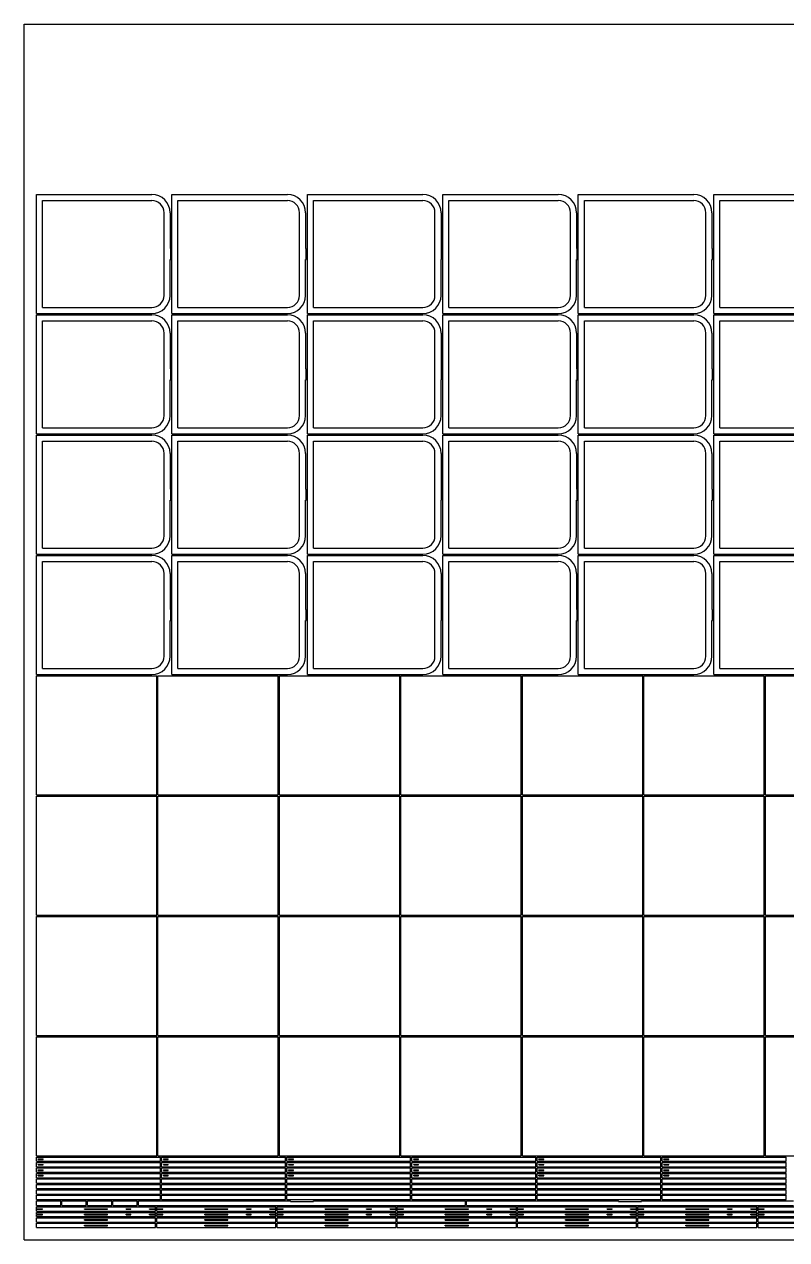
# Model space of a CAD drawing. Header units: millimetres. Extents: x 0 to 2000, y 0 to 1000.
# Drawn here: x 0 to 628, y 0 to 1000 of the extents above; entities that cross this region are included whole.
import ezdxf

# ---------------------------------------------------------------- set-up
doc = ezdxf.new("R2010")
doc.units = ezdxf.units.MM
doc.layers.add('View', color=7, linetype='CONTINUOUS')

msp = doc.modelspace()

# ---------------------------------------------------------------- linework, layer by layer
at = {"layer": 'View'}
for p, q in [((0, 0), (0, 1000)), ((0, 1000), (2000, 1000)), ((10, 762), (10, 860)), ((10, 860), (105, 860)), ((121.5, 762), (121.5, 860)), ((121.5, 860), (216.5, 860)), ((233, 762), (233, 860)), ((233, 860), (328, 860)), ((344.5, 762), (344.5, 860)), ((344.5, 860), (439.5, 860)), ((456, 762), (456, 860)), ((456, 860), (551, 860)), ((567.5, 762), (567.5, 860)), ((567.5, 860), (662.5, 860)), ((15, 855), (105, 855)), ((15, 767), (15, 855)), ((126.5, 855), (216.5, 855)), ((126.5, 767), (126.5, 855)), ((238, 855), (328, 855)), ((238, 767), (238, 855)), ((349.5, 855), (439.5, 855)), ((349.5, 767), (349.5, 855)), ((461, 855), (551, 855)), ((461, 767), (461, 855)), ((572.5, 855), (662.5, 855)), ((572.5, 767), (572.5, 855)), ((115, 777), (115, 845)), ((120, 845), (120, 815.5)), ((226.5, 777), (226.5, 845)), ((231.5, 845), (231.5, 815.5)), ((338, 777), (338, 845)), ((343, 845), (343, 815.5)), ((449.5, 777), (449.5, 845)), ((454.5, 845), (454.5, 815.5)), ((561, 777), (561, 845)), ((566, 845), (566, 815.5)), ((120, 815.5), (120.5, 815.5)), ((120.5, 806.5), (120.5, 815.5)), ((231.5, 815.5), (232, 815.5)), ((232, 806.5), (232, 815.5)), ((343, 815.5), (343.5, 815.5)), ((343.5, 806.5), (343.5, 815.5)), ((454.5, 815.5), (455, 815.5)), ((455, 806.5), (455, 815.5)), ((566, 815.5), (566.5, 815.5)), ((566.5, 806.5), (566.5, 815.5)), ((120, 777), (120, 806.5)), ((120, 806.5), (120.5, 806.5)), ((231.5, 777), (231.5, 806.5)), ((231.5, 806.5), (232, 806.5)), ((343, 777), (343, 806.5)), ((343, 806.5), (343.5, 806.5)), ((454.5, 777), (454.5, 806.5)), ((454.5, 806.5), (455, 806.5)), ((566, 777), (566, 806.5)), ((566, 806.5), (566.5, 806.5)), ((10, 762), (105, 762)), ((10, 663), (10, 761)), ((10, 761), (105, 761)), ((15, 767), (105, 767)), ((121.5, 762), (216.5, 762)), ((121.5, 663), (121.5, 761)), ((121.5, 761), (216.5, 761)), ((126.5, 767), (216.5, 767)), ((233, 762), (328, 762)), ((233, 663), (233, 761)), ((233, 761), (328, 761)), ((238, 767), (328, 767)), ((344.5, 762), (439.5, 762)), ((344.5, 663), (344.5, 761)), ((344.5, 761), (439.5, 761)), ((349.5, 767), (439.5, 767)), ((456, 762), (551, 762)), ((456, 663), (456, 761)), ((456, 761), (551, 761)), ((461, 767), (551, 767)), ((567.5, 762), (662.5, 762)), ((567.5, 663), (567.5, 761)), ((567.5, 761), (662.5, 761)), ((572.5, 767), (662.5, 767)), ((15, 756), (105, 756)), ((15, 668), (15, 756)), ((126.5, 756), (216.5, 756)), ((126.5, 668), (126.5, 756)), ((238, 756), (328, 756)), ((238, 668), (238, 756)), ((349.5, 756), (439.5, 756)), ((349.5, 668), (349.5, 756)), ((461, 756), (551, 756)), ((461, 668), (461, 756)), ((572.5, 756), (662.5, 756)), ((572.5, 668), (572.5, 756)), ((115, 678), (115, 746)), ((120, 746), (120, 716.5)), ((226.5, 678), (226.5, 746)), ((231.5, 746), (231.5, 716.5)), ((338, 678), (338, 746)), ((343, 746), (343, 716.5)), ((449.5, 678), (449.5, 746)), ((454.5, 746), (454.5, 716.5)), ((561, 678), (561, 746)), ((566, 746), (566, 716.5)), ((120, 716.5), (120.5, 716.5)), ((120.5, 707.5), (120.5, 716.5)), ((231.5, 716.5), (232, 716.5)), ((232, 707.5), (232, 716.5)), ((343, 716.5), (343.5, 716.5)), ((343.5, 707.5), (343.5, 716.5)), ((454.5, 716.5), (455, 716.5)), ((455, 707.5), (455, 716.5)), ((566, 716.5), (566.5, 716.5)), ((566.5, 707.5), (566.5, 716.5)), ((120, 678), (120, 707.5)), ((120, 707.5), (120.5, 707.5)), ((231.5, 678), (231.5, 707.5)), ((231.5, 707.5), (232, 707.5)), ((343, 678), (343, 707.5)), ((343, 707.5), (343.5, 707.5)), ((454.5, 678), (454.5, 707.5)), ((454.5, 707.5), (455, 707.5)), ((566, 678), (566, 707.5)), ((566, 707.5), (566.5, 707.5)), ((10, 663), (105, 663)), ((10, 564), (10, 662)), ((10, 662), (105, 662)), ((15, 668), (105, 668)), ((121.5, 663), (216.5, 663)), ((121.5, 564), (121.5, 662)), ((121.5, 662), (216.5, 662)), ((126.5, 668), (216.5, 668)), ((233, 663), (328, 663)), ((233, 564), (233, 662)), ((233, 662), (328, 662)), ((238, 668), (328, 668)), ((344.5, 663), (439.5, 663)), ((344.5, 564), (344.5, 662)), ((344.5, 662), (439.5, 662)), ((349.5, 668), (439.5, 668)), ((456, 663), (551, 663)), ((456, 564), (456, 662)), ((456, 662), (551, 662)), ((461, 668), (551, 668)), ((567.5, 663), (662.5, 663)), ((567.5, 564), (567.5, 662)), ((567.5, 662), (662.5, 662)), ((572.5, 668), (662.5, 668)), ((15, 657), (105, 657)), ((15, 569), (15, 657)), ((126.5, 657), (216.5, 657)), ((126.5, 569), (126.5, 657)), ((238, 657), (328, 657)), ((238, 569), (238, 657)), ((349.5, 657), (439.5, 657)), ((349.5, 569), (349.5, 657)), ((461, 657), (551, 657)), ((461, 569), (461, 657)), ((572.5, 657), (662.5, 657)), ((572.5, 569), (572.5, 657)), ((115, 579), (115, 647)), ((120, 647), (120, 617.5)), ((226.5, 579), (226.5, 647)), ((231.5, 647), (231.5, 617.5)), ((338, 579), (338, 647)), ((343, 647), (343, 617.5)), ((449.5, 579), (449.5, 647)), ((454.5, 647), (454.5, 617.5)), ((561, 579), (561, 647)), ((566, 647), (566, 617.5)), ((120, 617.5), (120.5, 617.5)), ((120.5, 608.5), (120.5, 617.5)), ((231.5, 617.5), (232, 617.5)), ((232, 608.5), (232, 617.5)), ((343, 617.5), (343.5, 617.5)), ((343.5, 608.5), (343.5, 617.5)), ((454.5, 617.5), (455, 617.5)), ((455, 608.5), (455, 617.5)), ((566, 617.5), (566.5, 617.5)), ((566.5, 608.5), (566.5, 617.5)), ((120, 579), (120, 608.5)), ((120, 608.5), (120.5, 608.5)), ((231.5, 579), (231.5, 608.5)), ((231.5, 608.5), (232, 608.5)), ((343, 579), (343, 608.5)), ((343, 608.5), (343.5, 608.5)), ((454.5, 579), (454.5, 608.5)), ((454.5, 608.5), (455, 608.5)), ((566, 579), (566, 608.5)), ((566, 608.5), (566.5, 608.5)), ((10, 564), (105, 564)), ((10, 465), (10, 563)), ((10, 563), (105, 563)), ((15, 569), (105, 569)), ((121.5, 564), (216.5, 564)), ((121.5, 465), (121.5, 563)), ((121.5, 563), (216.5, 563)), ((126.5, 569), (216.5, 569)), ((233, 564), (328, 564)), ((233, 465), (233, 563)), ((233, 563), (328, 563)), ((238, 569), (328, 569)), ((344.5, 564), (439.5, 564)), ((344.5, 465), (344.5, 563)), ((344.5, 563), (439.5, 563)), ((349.5, 569), (439.5, 569)), ((456, 564), (551, 564)), ((456, 465), (456, 563)), ((456, 563), (551, 563)), ((461, 569), (551, 569)), ((567.5, 564), (662.5, 564)), ((567.5, 465), (567.5, 563)), ((567.5, 563), (662.5, 563)), ((572.5, 569), (662.5, 569)), ((15, 558), (105, 558)), ((15, 470), (15, 558)), ((126.5, 558), (216.5, 558)), ((126.5, 470), (126.5, 558)), ((238, 558), (328, 558)), ((238, 470), (238, 558)), ((349.5, 558), (439.5, 558)), ((349.5, 470), (349.5, 558)), ((461, 558), (551, 558)), ((461, 470), (461, 558)), ((572.5, 558), (662.5, 558)), ((572.5, 470), (572.5, 558)), ((115, 480), (115, 548)), ((120, 548), (120, 518.5)), ((226.5, 480), (226.5, 548)), ((231.5, 548), (231.5, 518.5)), ((338, 480), (338, 548)), ((343, 548), (343, 518.5)), ((449.5, 480), (449.5, 548)), ((454.5, 548), (454.5, 518.5)), ((561, 480), (561, 548)), ((566, 548), (566, 518.5)), ((120, 518.5), (120.5, 518.5)), ((120.5, 509.5), (120.5, 518.5)), ((231.5, 518.5), (232, 518.5)), ((232, 509.5), (232, 518.5)), ((343, 518.5), (343.5, 518.5)), ((343.5, 509.5), (343.5, 518.5)), ((454.5, 518.5), (455, 518.5)), ((455, 509.5), (455, 518.5)), ((566, 518.5), (566.5, 518.5)), ((566.5, 509.5), (566.5, 518.5)), ((120, 480), (120, 509.5)), ((120, 509.5), (120.5, 509.5)), ((231.5, 480), (231.5, 509.5)), ((231.5, 509.5), (232, 509.5)), ((343, 480), (343, 509.5)), ((343, 509.5), (343.5, 509.5)), ((454.5, 480), (454.5, 509.5)), ((454.5, 509.5), (455, 509.5)), ((566, 480), (566, 509.5)), ((566, 509.5), (566.5, 509.5)), ((15, 470), (105, 470)), ((126.5, 470), (216.5, 470)), ((238, 470), (328, 470)), ((349.5, 470), (439.5, 470)), ((461, 470), (551, 470)), ((572.5, 470), (662.5, 470)), ((10, 465), (105, 465)), ((10, 366), (10, 464)), ((10, 464), (109, 464)), ((109, 366), (109, 464)), ((110, 366), (110, 464)), ((110, 464), (209, 464)), ((121.5, 465), (216.5, 465)), ((209, 366), (209, 464)), ((210, 366), (210, 464)), ((210, 464), (309, 464)), ((233, 465), (328, 465)), ((309, 366), (309, 464)), ((310, 366), (310, 464)), ((310, 464), (409, 464)), ((344.5, 465), (439.5, 465)), ((409, 366), (409, 464)), ((410, 366), (410, 464)), ((410, 464), (509, 464)), ((456, 465), (551, 465)), ((509, 366), (509, 464)), ((510, 366), (510, 464)), ((510, 464), (609, 464)), ((567.5, 465), (662.5, 465)), ((609, 366), (609, 464)), ((610, 366), (610, 464)), ((610, 464), (709, 464)), ((10, 366), (109, 366)), ((10, 267), (10, 365)), ((10, 365), (109, 365)), ((109, 267), (109, 365)), ((110, 366), (209, 366)), ((110, 267), (110, 365)), ((110, 365), (209, 365)), ((209, 267), (209, 365)), ((210, 366), (309, 366)), ((210, 267), (210, 365)), ((210, 365), (309, 365)), ((309, 267), (309, 365)), ((310, 366), (409, 366)), ((310, 267), (310, 365)), ((310, 365), (409, 365)), ((409, 267), (409, 365)), ((410, 366), (509, 366)), ((410, 267), (410, 365)), ((410, 365), (509, 365)), ((509, 267), (509, 365)), ((510, 366), (609, 366)), ((510, 267), (510, 365)), ((510, 365), (609, 365)), ((609, 267), (609, 365)), ((610, 366), (709, 366)), ((610, 267), (610, 365)), ((610, 365), (709, 365)), ((10, 267), (109, 267)), ((10, 168), (10, 266)), ((10, 266), (109, 266)), ((109, 168), (109, 266)), ((110, 267), (209, 267)), ((110, 168), (110, 266)), ((110, 266), (209, 266)), ((209, 168), (209, 266)), ((210, 267), (309, 267)), ((210, 168), (210, 266)), ((210, 266), (309, 266)), ((309, 168), (309, 266)), ((310, 267), (409, 267)), ((310, 168), (310, 266)), ((310, 266), (409, 266)), ((409, 168), (409, 266)), ((410, 267), (509, 267)), ((410, 168), (410, 266)), ((410, 266), (509, 266)), ((509, 168), (509, 266)), ((510, 267), (609, 267)), ((510, 168), (510, 266)), ((510, 266), (609, 266)), ((609, 168), (609, 266)), ((610, 267), (709, 267)), ((610, 168), (610, 266)), ((610, 266), (709, 266)), ((10, 168), (109, 168)), ((10, 69), (10, 167)), ((10, 167), (109, 167)), ((109, 69), (109, 167)), ((110, 168), (209, 168)), ((110, 69), (110, 167)), ((110, 167), (209, 167)), ((209, 69), (209, 167)), ((210, 168), (309, 168)), ((210, 69), (210, 167)), ((210, 167), (309, 167)), ((309, 69), (309, 167)), ((310, 168), (409, 168)), ((310, 69), (310, 167)), ((310, 167), (409, 167)), ((409, 69), (409, 167)), ((410, 168), (509, 168)), ((410, 69), (410, 167)), ((410, 167), (509, 167)), ((509, 69), (509, 167)), ((510, 168), (609, 168)), ((510, 69), (510, 167)), ((510, 167), (609, 167)), ((609, 69), (609, 167)), ((610, 168), (709, 168)), ((610, 69), (610, 167)), ((610, 167), (709, 167)), ((10, 69), (109, 69)), ((10, 64.5), (10, 68)), ((10, 68), (112, 68)), ((10, 64.5), (112, 64.5)), ((10, 60), (10, 63.5)), ((10, 63.5), (112, 63.5)), ((10, 60), (112, 60)), ((11.5, 66), (11.5, 66.5)), ((11.5, 66.5), (15.5, 66.5)), ((11.5, 66), (15.5, 66)), ((11.5, 61.5), (11.5, 62)), ((11.5, 62), (15.5, 62)), ((11.5, 61.5), (15.5, 61.5)), ((15.5, 66), (15.5, 66.5)), ((15.5, 61.5), (15.5, 62)), ((110, 69), (209, 69)), ((112, 64.5), (112, 68)), ((112, 60), (112, 63.5)), ((113, 64.5), (113, 68)), ((113, 68), (215, 68)), ((113, 64.5), (215, 64.5)), ((113, 60), (113, 63.5)), ((113, 63.5), (215, 63.5)), ((113, 60), (215, 60)), ((114.5, 66), (114.5, 66.5)), ((114.5, 66.5), (118.5, 66.5)), ((114.5, 66), (118.5, 66)), ((114.5, 61.5), (114.5, 62)), ((114.5, 62), (118.5, 62)), ((114.5, 61.5), (118.5, 61.5)), ((118.5, 66), (118.5, 66.5)), ((118.5, 61.5), (118.5, 62)), ((210, 69), (309, 69)), ((215, 64.5), (215, 68)), ((215, 60), (215, 63.5)), ((216, 64.5), (216, 68)), ((216, 68), (318, 68)), ((216, 64.5), (318, 64.5)), ((216, 60), (216, 63.5)), ((216, 63.5), (318, 63.5)), ((216, 60), (318, 60)), ((217.5, 66), (217.5, 66.5)), ((217.5, 66.5), (221.5, 66.5)), ((217.5, 66), (221.5, 66)), ((217.5, 61.5), (217.5, 62)), ((217.5, 62), (221.5, 62)), ((217.5, 61.5), (221.5, 61.5)), ((221.5, 66), (221.5, 66.5)), ((221.5, 61.5), (221.5, 62)), ((310, 69), (409, 69)), ((318, 64.5), (318, 68)), ((318, 60), (318, 63.5)), ((319, 64.5), (319, 68)), ((319, 68), (421, 68)), ((319, 64.5), (421, 64.5)), ((319, 60), (319, 63.5)), ((319, 63.5), (421, 63.5)), ((319, 60), (421, 60)), ((320.5, 66), (320.5, 66.5)), ((320.5, 66.5), (324.5, 66.5)), ((320.5, 66), (324.5, 66)), ((320.5, 61.5), (320.5, 62)), ((320.5, 62), (324.5, 62)), ((320.5, 61.5), (324.5, 61.5)), ((324.5, 66), (324.5, 66.5)), ((324.5, 61.5), (324.5, 62)), ((410, 69), (509, 69)), ((421, 64.5), (421, 68)), ((421, 60), (421, 63.5)), ((422, 64.5), (422, 68)), ((422, 68), (524, 68)), ((422, 64.5), (524, 64.5)), ((422, 60), (422, 63.5)), ((422, 63.5), (524, 63.5)), ((422, 60), (524, 60)), ((423.5, 66), (423.5, 66.5)), ((423.5, 66.5), (427.5, 66.5)), ((423.5, 66), (427.5, 66)), ((423.5, 61.5), (423.5, 62)), ((423.5, 62), (427.5, 62)), ((423.5, 61.5), (427.5, 61.5)), ((427.5, 66), (427.5, 66.5)), ((427.5, 61.5), (427.5, 62)), ((510, 69), (609, 69)), ((524, 64.5), (524, 68)), ((524, 60), (524, 63.5)), ((525, 64.5), (525, 68)), ((525, 68), (627, 68)), ((525, 64.5), (627, 64.5)), ((525, 60), (525, 63.5)), ((525, 63.5), (627, 63.5)), ((525, 60), (627, 60)), ((526.5, 66), (526.5, 66.5)), ((526.5, 66.5), (530.5, 66.5)), ((526.5, 66), (530.5, 66)), ((526.5, 61.5), (526.5, 62)), ((526.5, 62), (530.5, 62)), ((526.5, 61.5), (530.5, 61.5)), ((530.5, 66), (530.5, 66.5)), ((530.5, 61.5), (530.5, 62)), ((610, 69), (709, 69)), ((627, 64.5), (627, 68)), ((627, 60), (627, 63.5)), ((10, 55.5), (10, 59)), ((10, 59), (112, 59)), ((10, 55.5), (112, 55.5)), ((10, 51), (10, 54.5)), ((10, 54.5), (112, 54.5)), ((10, 51), (112, 51)), ((10, 46.5), (10, 50)), ((10, 50), (112, 50)), ((11.5, 57), (11.5, 57.5)), ((11.5, 57.5), (15.5, 57.5)), ((11.5, 57), (15.5, 57)), ((11.5, 52.5), (11.5, 53)), ((11.5, 53), (15.5, 53)), ((11.5, 52.5), (15.5, 52.5)), ((15.5, 57), (15.5, 57.5)), ((15.5, 52.5), (15.5, 53)), ((112, 55.5), (112, 59)), ((112, 51), (112, 54.5)), ((112, 46.5), (112, 50)), ((113, 55.5), (113, 59)), ((113, 59), (215, 59)), ((113, 55.5), (215, 55.5)), ((113, 51), (113, 54.5)), ((113, 54.5), (215, 54.5)), ((113, 51), (215, 51)), ((113, 46.5), (113, 50)), ((113, 50), (215, 50)), ((114.5, 57), (114.5, 57.5)), ((114.5, 57.5), (118.5, 57.5)), ((114.5, 57), (118.5, 57)), ((114.5, 52.5), (114.5, 53)), ((114.5, 53), (118.5, 53)), ((114.5, 52.5), (118.5, 52.5)), ((118.5, 57), (118.5, 57.5)), ((118.5, 52.5), (118.5, 53)), ((215, 55.5), (215, 59)), ((215, 51), (215, 54.5)), ((215, 46.5), (215, 50)), ((216, 55.5), (216, 59)), ((216, 59), (318, 59)), ((216, 55.5), (318, 55.5)), ((216, 51), (216, 54.5)), ((216, 54.5), (318, 54.5)), ((216, 51), (318, 51)), ((216, 46.5), (216, 50)), ((216, 50), (318, 50)), ((217.5, 57), (217.5, 57.5)), ((217.5, 57.5), (221.5, 57.5)), ((217.5, 57), (221.5, 57)), ((217.5, 52.5), (217.5, 53)), ((217.5, 53), (221.5, 53)), ((217.5, 52.5), (221.5, 52.5)), ((221.5, 57), (221.5, 57.5)), ((221.5, 52.5), (221.5, 53)), ((318, 55.5), (318, 59)), ((318, 51), (318, 54.5)), ((318, 46.5), (318, 50)), ((319, 55.5), (319, 59)), ((319, 59), (421, 59)), ((319, 55.5), (421, 55.5)), ((319, 51), (319, 54.5)), ((319, 54.5), (421, 54.5)), ((319, 51), (421, 51)), ((319, 46.5), (319, 50)), ((319, 50), (421, 50)), ((320.5, 57), (320.5, 57.5)), ((320.5, 57.5), (324.5, 57.5)), ((320.5, 57), (324.5, 57)), ((320.5, 52.5), (320.5, 53)), ((320.5, 53), (324.5, 53)), ((320.5, 52.5), (324.5, 52.5)), ((324.5, 57), (324.5, 57.5)), ((324.5, 52.5), (324.5, 53)), ((421, 55.5), (421, 59)), ((421, 51), (421, 54.5)), ((421, 46.5), (421, 50)), ((422, 55.5), (422, 59)), ((422, 59), (524, 59)), ((422, 55.5), (524, 55.5)), ((422, 51), (422, 54.5)), ((422, 54.5), (524, 54.5)), ((422, 51), (524, 51)), ((422, 46.5), (422, 50)), ((422, 50), (524, 50)), ((423.5, 57), (423.5, 57.5)), ((423.5, 57.5), (427.5, 57.5)), ((423.5, 57), (427.5, 57)), ((423.5, 52.5), (423.5, 53)), ((423.5, 53), (427.5, 53)), ((423.5, 52.5), (427.5, 52.5)), ((427.5, 57), (427.5, 57.5)), ((427.5, 52.5), (427.5, 53)), ((524, 55.5), (524, 59)), ((524, 51), (524, 54.5)), ((524, 46.5), (524, 50)), ((525, 55.5), (525, 59)), ((525, 59), (627, 59)), ((525, 55.5), (627, 55.5)), ((525, 51), (525, 54.5)), ((525, 54.5), (627, 54.5)), ((525, 51), (627, 51)), ((525, 46.5), (525, 50)), ((525, 50), (627, 50)), ((526.5, 57), (526.5, 57.5)), ((526.5, 57.5), (530.5, 57.5)), ((526.5, 57), (530.5, 57)), ((526.5, 52.5), (526.5, 53)), ((526.5, 53), (530.5, 53)), ((526.5, 52.5), (530.5, 52.5)), ((530.5, 57), (530.5, 57.5)), ((530.5, 52.5), (530.5, 53)), ((627, 55.5), (627, 59)), ((627, 51), (627, 54.5)), ((627, 46.5), (627, 50)), ((10, 46.5), (112, 46.5)), ((10, 42), (10, 45.5)), ((10, 45.5), (112, 45.5)), ((10, 42), (112, 42)), ((10, 37.5), (10, 41)), ((10, 41), (112, 41)), ((112, 42), (112, 45.5)), ((112, 37.5), (112, 41)), ((113, 46.5), (215, 46.5)), ((113, 42), (113, 45.5)), ((113, 45.5), (215, 45.5)), ((113, 42), (215, 42)), ((113, 37.5), (113, 41)), ((113, 41), (215, 41)), ((215, 42), (215, 45.5)), ((215, 37.5), (215, 41)), ((216, 46.5), (318, 46.5)), ((216, 42), (216, 45.5)), ((216, 45.5), (318, 45.5)), ((216, 42), (318, 42)), ((216, 37.5), (216, 41)), ((216, 41), (318, 41)), ((318, 42), (318, 45.5)), ((318, 37.5), (318, 41)), ((319, 46.5), (421, 46.5)), ((319, 42), (319, 45.5)), ((319, 45.5), (421, 45.5)), ((319, 42), (421, 42)), ((319, 37.5), (319, 41)), ((319, 41), (421, 41)), ((421, 42), (421, 45.5)), ((421, 37.5), (421, 41)), ((422, 46.5), (524, 46.5)), ((422, 42), (422, 45.5)), ((422, 45.5), (524, 45.5)), ((422, 42), (524, 42)), ((422, 37.5), (422, 41)), ((422, 41), (524, 41)), ((524, 42), (524, 45.5)), ((524, 37.5), (524, 41)), ((525, 46.5), (627, 46.5)), ((525, 42), (525, 45.5)), ((525, 45.5), (627, 45.5)), ((525, 42), (627, 42)), ((525, 37.5), (525, 41)), ((525, 41), (627, 41)), ((627, 42), (627, 45.5)), ((627, 37.5), (627, 41)), ((10, 37.5), (112, 37.5)), ((10, 33), (10, 36.5)), ((10, 36.5), (112, 36.5)), ((10, 33), (112, 33)), ((10, 28), (10, 32)), ((10, 32), (30, 32)), ((30, 28), (30, 32)), ((31, 28), (31, 32)), ((31, 32), (51, 32)), ((51, 28), (51, 32)), ((52, 28), (52, 32)), ((52, 32), (72, 32)), ((72, 28), (72, 32)), ((73, 28), (73, 32)), ((73, 32), (93, 32)), ((93, 28), (93, 32)), ((94, 28), (94, 32)), ((94, 32), (219, 32)), ((112, 33), (112, 36.5)), ((113, 37.5), (215, 37.5)), ((113, 33), (113, 36.5)), ((113, 36.5), (215, 36.5)), ((113, 33), (215, 33)), ((215, 33), (215, 36.5)), ((216, 37.5), (318, 37.5)), ((216, 33), (216, 36.5)), ((216, 36.5), (318, 36.5)), ((216, 33), (318, 33)), ((219, 31.5), (219, 32)), ((219, 31.5), (238, 31.5)), ((238, 31.5), (238, 32)), ((238, 32), (363, 32)), ((318, 33), (318, 36.5)), ((319, 37.5), (421, 37.5)), ((319, 33), (319, 36.5)), ((319, 36.5), (421, 36.5)), ((319, 33), (421, 33)), ((363, 28), (363, 32)), ((364, 28), (364, 32)), ((364, 32), (489, 32)), ((421, 33), (421, 36.5)), ((422, 37.5), (524, 37.5)), ((422, 33), (422, 36.5)), ((422, 36.5), (524, 36.5)), ((422, 33), (524, 33)), ((489, 31.5), (489, 32)), ((489, 31.5), (508, 31.5)), ((508, 31.5), (508, 32)), ((508, 32), (633, 32)), ((524, 33), (524, 36.5)), ((525, 37.5), (627, 37.5)), ((525, 33), (525, 36.5)), ((525, 36.5), (627, 36.5)), ((525, 33), (627, 33)), ((627, 33), (627, 36.5)), ((10, 28), (30, 28)), ((10, 25.5), (10, 27)), ((10, 27), (108, 27)), ((10, 25.5), (15, 25.5)), ((10, 23.5), (10, 25)), ((10, 25), (15, 25)), ((10, 23.5), (108, 23.5)), ((10, 21), (10, 22.5)), ((10, 22.5), (108, 22.5)), ((10, 21), (15, 21)), ((10, 19), (10, 20.5)), ((10, 20.5), (15, 20.5)), ((15, 25), (15, 25.5)), ((15, 20.5), (15, 21)), ((31, 28), (51, 28)), ((49.5, 25), (49.5, 25.5)), ((49.5, 25.5), (68.5, 25.5)), ((49.5, 25), (68.5, 25)), ((49.5, 20.5), (49.5, 21)), ((49.5, 21), (68.5, 21)), ((49.5, 20.5), (68.5, 20.5)), ((52, 28), (72, 28)), ((68.5, 25), (68.5, 25.5)), ((68.5, 20.5), (68.5, 21)), ((73, 28), (93, 28)), ((83.75, 25), (83.75, 25.5)), ((83.75, 25.5), (87.75, 25.5)), ((83.75, 25), (87.75, 25)), ((83.75, 20.5), (83.75, 21)), ((83.75, 21), (87.75, 21)), ((83.75, 20.5), (87.75, 20.5)), ((87.75, 25), (87.75, 25.5)), ((87.75, 20.5), (87.75, 21)), ((94, 28), (363, 28)), ((103, 25), (103, 25.5)), ((103, 25.5), (108, 25.5)), ((103, 25), (108, 25)), ((103, 20.5), (103, 21)), ((103, 21), (108, 21)), ((103, 20.5), (108, 20.5)), ((108, 25.5), (108, 27)), ((108, 23.5), (108, 25)), ((108, 21), (108, 22.5)), ((108, 19), (108, 20.5)), ((109, 25.5), (109, 27)), ((109, 27), (207, 27)), ((109, 25.5), (114, 25.5)), ((109, 23.5), (109, 25)), ((109, 25), (114, 25)), ((109, 23.5), (207, 23.5)), ((109, 21), (109, 22.5)), ((109, 22.5), (207, 22.5)), ((109, 21), (114, 21)), ((109, 19), (109, 20.5)), ((109, 20.5), (114, 20.5)), ((114, 25), (114, 25.5)), ((114, 20.5), (114, 21)), ((148.5, 25), (148.5, 25.5)), ((148.5, 25.5), (167.5, 25.5)), ((148.5, 25), (167.5, 25)), ((148.5, 20.5), (148.5, 21)), ((148.5, 21), (167.5, 21)), ((148.5, 20.5), (167.5, 20.5)), ((167.5, 25), (167.5, 25.5)), ((167.5, 20.5), (167.5, 21)), ((182.75, 25), (182.75, 25.5)), ((182.75, 25.5), (186.75, 25.5)), ((182.75, 25), (186.75, 25)), ((182.75, 20.5), (182.75, 21)), ((182.75, 21), (186.75, 21)), ((182.75, 20.5), (186.75, 20.5)), ((186.75, 25), (186.75, 25.5)), ((186.75, 20.5), (186.75, 21)), ((202, 25), (202, 25.5)), ((202, 25.5), (207, 25.5)), ((202, 25), (207, 25)), ((202, 20.5), (202, 21)), ((202, 21), (207, 21)), ((202, 20.5), (207, 20.5)), ((207, 25.5), (207, 27)), ((207, 23.5), (207, 25)), ((207, 21), (207, 22.5)), ((207, 19), (207, 20.5)), ((208, 25.5), (208, 27)), ((208, 27), (306, 27)), ((208, 25.5), (213, 25.5)), ((208, 23.5), (208, 25)), ((208, 25), (213, 25)), ((208, 23.5), (306, 23.5)), ((208, 21), (208, 22.5)), ((208, 22.5), (306, 22.5)), ((208, 21), (213, 21)), ((208, 19), (208, 20.5)), ((208, 20.5), (213, 20.5)), ((213, 25), (213, 25.5)), ((213, 20.5), (213, 21)), ((247.5, 25), (247.5, 25.5)), ((247.5, 25.5), (266.5, 25.5)), ((247.5, 25), (266.5, 25)), ((247.5, 20.5), (247.5, 21)), ((247.5, 21), (266.5, 21)), ((247.5, 20.5), (266.5, 20.5)), ((266.5, 25), (266.5, 25.5)), ((266.5, 20.5), (266.5, 21)), ((281.75, 25), (281.75, 25.5)), ((281.75, 25.5), (285.75, 25.5)), ((281.75, 25), (285.75, 25)), ((281.75, 20.5), (281.75, 21)), ((281.75, 21), (285.75, 21)), ((281.75, 20.5), (285.75, 20.5)), ((285.75, 25), (285.75, 25.5)), ((285.75, 20.5), (285.75, 21)), ((301, 25), (301, 25.5)), ((301, 25.5), (306, 25.5)), ((301, 25), (306, 25)), ((301, 20.5), (301, 21)), ((301, 21), (306, 21)), ((301, 20.5), (306, 20.5)), ((306, 25.5), (306, 27)), ((306, 23.5), (306, 25)), ((306, 21), (306, 22.5)), ((306, 19), (306, 20.5)), ((307, 25.5), (307, 27)), ((307, 27), (405, 27)), ((307, 25.5), (312, 25.5)), ((307, 23.5), (307, 25)), ((307, 25), (312, 25)), ((307, 23.5), (405, 23.5)), ((307, 21), (307, 22.5)), ((307, 22.5), (405, 22.5)), ((307, 21), (312, 21)), ((307, 19), (307, 20.5)), ((307, 20.5), (312, 20.5)), ((312, 25), (312, 25.5)), ((312, 20.5), (312, 21)), ((346.5, 25), (346.5, 25.5)), ((346.5, 25.5), (365.5, 25.5)), ((346.5, 25), (365.5, 25)), ((346.5, 20.5), (346.5, 21)), ((346.5, 21), (365.5, 21)), ((346.5, 20.5), (365.5, 20.5)), ((364, 28), (633, 28)), ((365.5, 25), (365.5, 25.5)), ((365.5, 20.5), (365.5, 21)), ((380.75, 25), (380.75, 25.5)), ((380.75, 25.5), (384.75, 25.5)), ((380.75, 25), (384.75, 25)), ((380.75, 20.5), (380.75, 21)), ((380.75, 21), (384.75, 21)), ((380.75, 20.5), (384.75, 20.5)), ((384.75, 25), (384.75, 25.5)), ((384.75, 20.5), (384.75, 21)), ((400, 25), (400, 25.5)), ((400, 25.5), (405, 25.5)), ((400, 25), (405, 25)), ((400, 20.5), (400, 21)), ((400, 21), (405, 21)), ((400, 20.5), (405, 20.5)), ((405, 25.5), (405, 27)), ((405, 23.5), (405, 25)), ((405, 21), (405, 22.5)), ((405, 19), (405, 20.5)), ((406, 25.5), (406, 27)), ((406, 27), (504, 27)), ((406, 25.5), (411, 25.5)), ((406, 23.5), (406, 25)), ((406, 25), (411, 25)), ((406, 23.5), (504, 23.5)), ((406, 21), (406, 22.5)), ((406, 22.5), (504, 22.5)), ((406, 21), (411, 21)), ((406, 19), (406, 20.5)), ((406, 20.5), (411, 20.5)), ((411, 25), (411, 25.5)), ((411, 20.5), (411, 21)), ((445.5, 25), (445.5, 25.5)), ((445.5, 25.5), (464.5, 25.5)), ((445.5, 25), (464.5, 25)), ((445.5, 20.5), (445.5, 21)), ((445.5, 21), (464.5, 21)), ((445.5, 20.5), (464.5, 20.5)), ((464.5, 25), (464.5, 25.5)), ((464.5, 20.5), (464.5, 21)), ((479.75, 25), (479.75, 25.5)), ((479.75, 25.5), (483.75, 25.5)), ((479.75, 25), (483.75, 25)), ((479.75, 20.5), (479.75, 21)), ((479.75, 21), (483.75, 21)), ((479.75, 20.5), (483.75, 20.5)), ((483.75, 25), (483.75, 25.5)), ((483.75, 20.5), (483.75, 21)), ((499, 25), (499, 25.5)), ((499, 25.5), (504, 25.5)), ((499, 25), (504, 25)), ((499, 20.5), (499, 21)), ((499, 21), (504, 21)), ((499, 20.5), (504, 20.5)), ((504, 25.5), (504, 27)), ((504, 23.5), (504, 25)), ((504, 21), (504, 22.5)), ((504, 19), (504, 20.5)), ((505, 25.5), (505, 27)), ((505, 27), (603, 27)), ((505, 25.5), (510, 25.5)), ((505, 23.5), (505, 25)), ((505, 25), (510, 25)), ((505, 23.5), (603, 23.5)), ((505, 21), (505, 22.5)), ((505, 22.5), (603, 22.5)), ((505, 21), (510, 21)), ((505, 19), (505, 20.5)), ((505, 20.5), (510, 20.5)), ((510, 25), (510, 25.5)), ((510, 20.5), (510, 21)), ((544.5, 25), (544.5, 25.5)), ((544.5, 25.5), (563.5, 25.5)), ((544.5, 25), (563.5, 25)), ((544.5, 20.5), (544.5, 21)), ((544.5, 21), (563.5, 21)), ((544.5, 20.5), (563.5, 20.5)), ((563.5, 25), (563.5, 25.5)), ((563.5, 20.5), (563.5, 21)), ((578.75, 25), (578.75, 25.5)), ((578.75, 25.5), (582.75, 25.5)), ((578.75, 25), (582.75, 25)), ((578.75, 20.5), (578.75, 21)), ((578.75, 21), (582.75, 21)), ((578.75, 20.5), (582.75, 20.5)), ((582.75, 25), (582.75, 25.5)), ((582.75, 20.5), (582.75, 21)), ((598, 25), (598, 25.5)), ((598, 25.5), (603, 25.5)), ((598, 25), (603, 25)), ((598, 20.5), (598, 21)), ((598, 21), (603, 21)), ((598, 20.5), (603, 20.5)), ((603, 25.5), (603, 27)), ((603, 23.5), (603, 25)), ((603, 21), (603, 22.5)), ((603, 19), (603, 20.5)), ((604, 25.5), (604, 27)), ((604, 27), (702, 27)), ((604, 25.5), (609, 25.5)), ((604, 23.5), (604, 25)), ((604, 25), (609, 25)), ((604, 23.5), (702, 23.5)), ((604, 21), (604, 22.5)), ((604, 22.5), (702, 22.5)), ((604, 21), (609, 21)), ((604, 19), (604, 20.5)), ((604, 20.5), (609, 20.5)), ((609, 25), (609, 25.5)), ((609, 20.5), (609, 21)), ((10, 19), (108, 19)), ((10, 14.5), (10, 18)), ((10, 18), (108, 18)), ((10, 14.5), (108, 14.5)), ((10, 10), (10, 13.5)), ((10, 13.5), (108, 13.5)), ((10, 10), (108, 10)), ((49.5, 16), (49.5, 16.5)), ((49.5, 16.5), (68.5, 16.5)), ((49.5, 16), (68.5, 16)), ((49.5, 11.5), (49.5, 12)), ((49.5, 12), (68.5, 12)), ((49.5, 11.5), (68.5, 11.5)), ((68.5, 16), (68.5, 16.5)), ((68.5, 11.5), (68.5, 12)), ((108, 14.5), (108, 18)), ((108, 10), (108, 13.5)), ((109, 19), (207, 19)), ((109, 14.5), (109, 18)), ((109, 18), (207, 18)), ((109, 14.5), (207, 14.5)), ((109, 10), (109, 13.5)), ((109, 13.5), (207, 13.5)), ((109, 10), (207, 10)), ((148.5, 16), (148.5, 16.5)), ((148.5, 16.5), (167.5, 16.5)), ((148.5, 16), (167.5, 16)), ((148.5, 11.5), (148.5, 12)), ((148.5, 12), (167.5, 12)), ((148.5, 11.5), (167.5, 11.5)), ((167.5, 16), (167.5, 16.5)), ((167.5, 11.5), (167.5, 12)), ((207, 14.5), (207, 18)), ((207, 10), (207, 13.5)), ((208, 19), (306, 19)), ((208, 14.5), (208, 18)), ((208, 18), (306, 18)), ((208, 14.5), (306, 14.5)), ((208, 10), (208, 13.5)), ((208, 13.5), (306, 13.5)), ((208, 10), (306, 10)), ((247.5, 16), (247.5, 16.5)), ((247.5, 16.5), (266.5, 16.5)), ((247.5, 16), (266.5, 16)), ((247.5, 11.5), (247.5, 12)), ((247.5, 12), (266.5, 12)), ((247.5, 11.5), (266.5, 11.5)), ((266.5, 16), (266.5, 16.5)), ((266.5, 11.5), (266.5, 12)), ((306, 14.5), (306, 18)), ((306, 10), (306, 13.5)), ((307, 19), (405, 19)), ((307, 14.5), (307, 18)), ((307, 18), (405, 18)), ((307, 14.5), (405, 14.5)), ((307, 10), (307, 13.5)), ((307, 13.5), (405, 13.5)), ((307, 10), (405, 10)), ((346.5, 16), (346.5, 16.5)), ((346.5, 16.5), (365.5, 16.5)), ((346.5, 16), (365.5, 16)), ((346.5, 11.5), (346.5, 12)), ((346.5, 12), (365.5, 12)), ((346.5, 11.5), (365.5, 11.5)), ((365.5, 16), (365.5, 16.5)), ((365.5, 11.5), (365.5, 12)), ((405, 14.5), (405, 18)), ((405, 10), (405, 13.5)), ((406, 19), (504, 19)), ((406, 14.5), (406, 18)), ((406, 18), (504, 18)), ((406, 14.5), (504, 14.5)), ((406, 10), (406, 13.5)), ((406, 13.5), (504, 13.5)), ((406, 10), (504, 10)), ((445.5, 16), (445.5, 16.5)), ((445.5, 16.5), (464.5, 16.5)), ((445.5, 16), (464.5, 16)), ((445.5, 11.5), (445.5, 12)), ((445.5, 12), (464.5, 12)), ((445.5, 11.5), (464.5, 11.5)), ((464.5, 16), (464.5, 16.5)), ((464.5, 11.5), (464.5, 12)), ((504, 14.5), (504, 18)), ((504, 10), (504, 13.5)), ((505, 19), (603, 19)), ((505, 14.5), (505, 18)), ((505, 18), (603, 18)), ((505, 14.5), (603, 14.5)), ((505, 10), (505, 13.5)), ((505, 13.5), (603, 13.5)), ((505, 10), (603, 10)), ((544.5, 16), (544.5, 16.5)), ((544.5, 16.5), (563.5, 16.5)), ((544.5, 16), (563.5, 16)), ((544.5, 11.5), (544.5, 12)), ((544.5, 12), (563.5, 12)), ((544.5, 11.5), (563.5, 11.5)), ((563.5, 16), (563.5, 16.5)), ((563.5, 11.5), (563.5, 12)), ((603, 14.5), (603, 18)), ((603, 10), (603, 13.5)), ((604, 19), (702, 19)), ((604, 14.5), (604, 18)), ((604, 18), (702, 18)), ((604, 14.5), (702, 14.5)), ((604, 10), (604, 13.5)), ((604, 13.5), (702, 13.5)), ((604, 10), (702, 10)), ((0, 0), (2000, 0))]:
    msp.add_line(p, q, dxfattribs=at)
for centre, radius, start, end in [((105, 845), 15, 0, 90), ((216.5, 845), 15, 0, 90), ((328, 845), 15, 0, 90), ((439.5, 845), 15, 0, 90), ((551, 845), 15, 0, 90), ((105, 845), 10, 0, 90), ((216.5, 845), 10, 0, 90), ((328, 845), 10, 0, 90), ((439.5, 845), 10, 0, 90), ((551, 845), 10, 0, 90), ((105, 777), 15, -90, 0), ((105, 777), 10, -90, 0), ((216.5, 777), 15, -90, 0), ((216.5, 777), 10, -90, 0), ((328, 777), 15, -90, 0), ((328, 777), 10, -90, 0), ((439.5, 777), 15, -90, 0), ((439.5, 777), 10, -90, 0), ((551, 777), 15, -90, 0), ((551, 777), 10, -90, 0), ((105, 746), 15, 0, 90), ((216.5, 746), 15, 0, 90), ((328, 746), 15, 0, 90), ((439.5, 746), 15, 0, 90), ((551, 746), 15, 0, 90), ((105, 746), 10, 0, 90), ((216.5, 746), 10, 0, 90), ((328, 746), 10, 0, 90), ((439.5, 746), 10, 0, 90), ((551, 746), 10, 0, 90), ((105, 678), 15, -90, 0), ((105, 678), 10, -90, 0), ((216.5, 678), 15, -90, 0), ((216.5, 678), 10, -90, 0), ((328, 678), 15, -90, 0), ((328, 678), 10, -90, 0), ((439.5, 678), 15, -90, 0), ((439.5, 678), 10, -90, 0), ((551, 678), 15, -90, 0), ((551, 678), 10, -90, 0), ((105, 647), 15, 0, 90), ((216.5, 647), 15, 0, 90), ((328, 647), 15, 0, 90), ((439.5, 647), 15, 0, 90), ((551, 647), 15, 0, 90), ((105, 647), 10, 0, 90), ((216.5, 647), 10, 0, 90), ((328, 647), 10, 0, 90), ((439.5, 647), 10, 0, 90), ((551, 647), 10, 0, 90), ((105, 579), 15, -90, 0), ((105, 579), 10, -90, 0), ((216.5, 579), 15, -90, 0), ((216.5, 579), 10, -90, 0), ((328, 579), 15, -90, 0), ((328, 579), 10, -90, 0), ((439.5, 579), 15, -90, 0), ((439.5, 579), 10, -90, 0), ((551, 579), 15, -90, 0), ((551, 579), 10, -90, 0), ((105, 548), 15, 0, 90), ((216.5, 548), 15, 0, 90), ((328, 548), 15, 0, 90), ((439.5, 548), 15, 0, 90), ((551, 548), 15, 0, 90), ((105, 548), 10, 0, 90), ((216.5, 548), 10, 0, 90), ((328, 548), 10, 0, 90), ((439.5, 548), 10, 0, 90), ((551, 548), 10, 0, 90), ((105, 480), 15, -90, 0), ((105, 480), 10, -90, 0), ((216.5, 480), 15, -90, 0), ((216.5, 480), 10, -90, 0), ((328, 480), 15, -90, 0), ((328, 480), 10, -90, 0), ((439.5, 480), 15, -90, 0), ((439.5, 480), 10, -90, 0), ((551, 480), 15, -90, 0), ((551, 480), 10, -90, 0)]:
    msp.add_arc(centre, radius, start, end, dxfattribs=at)

doc.saveas('drawing.dxf')
